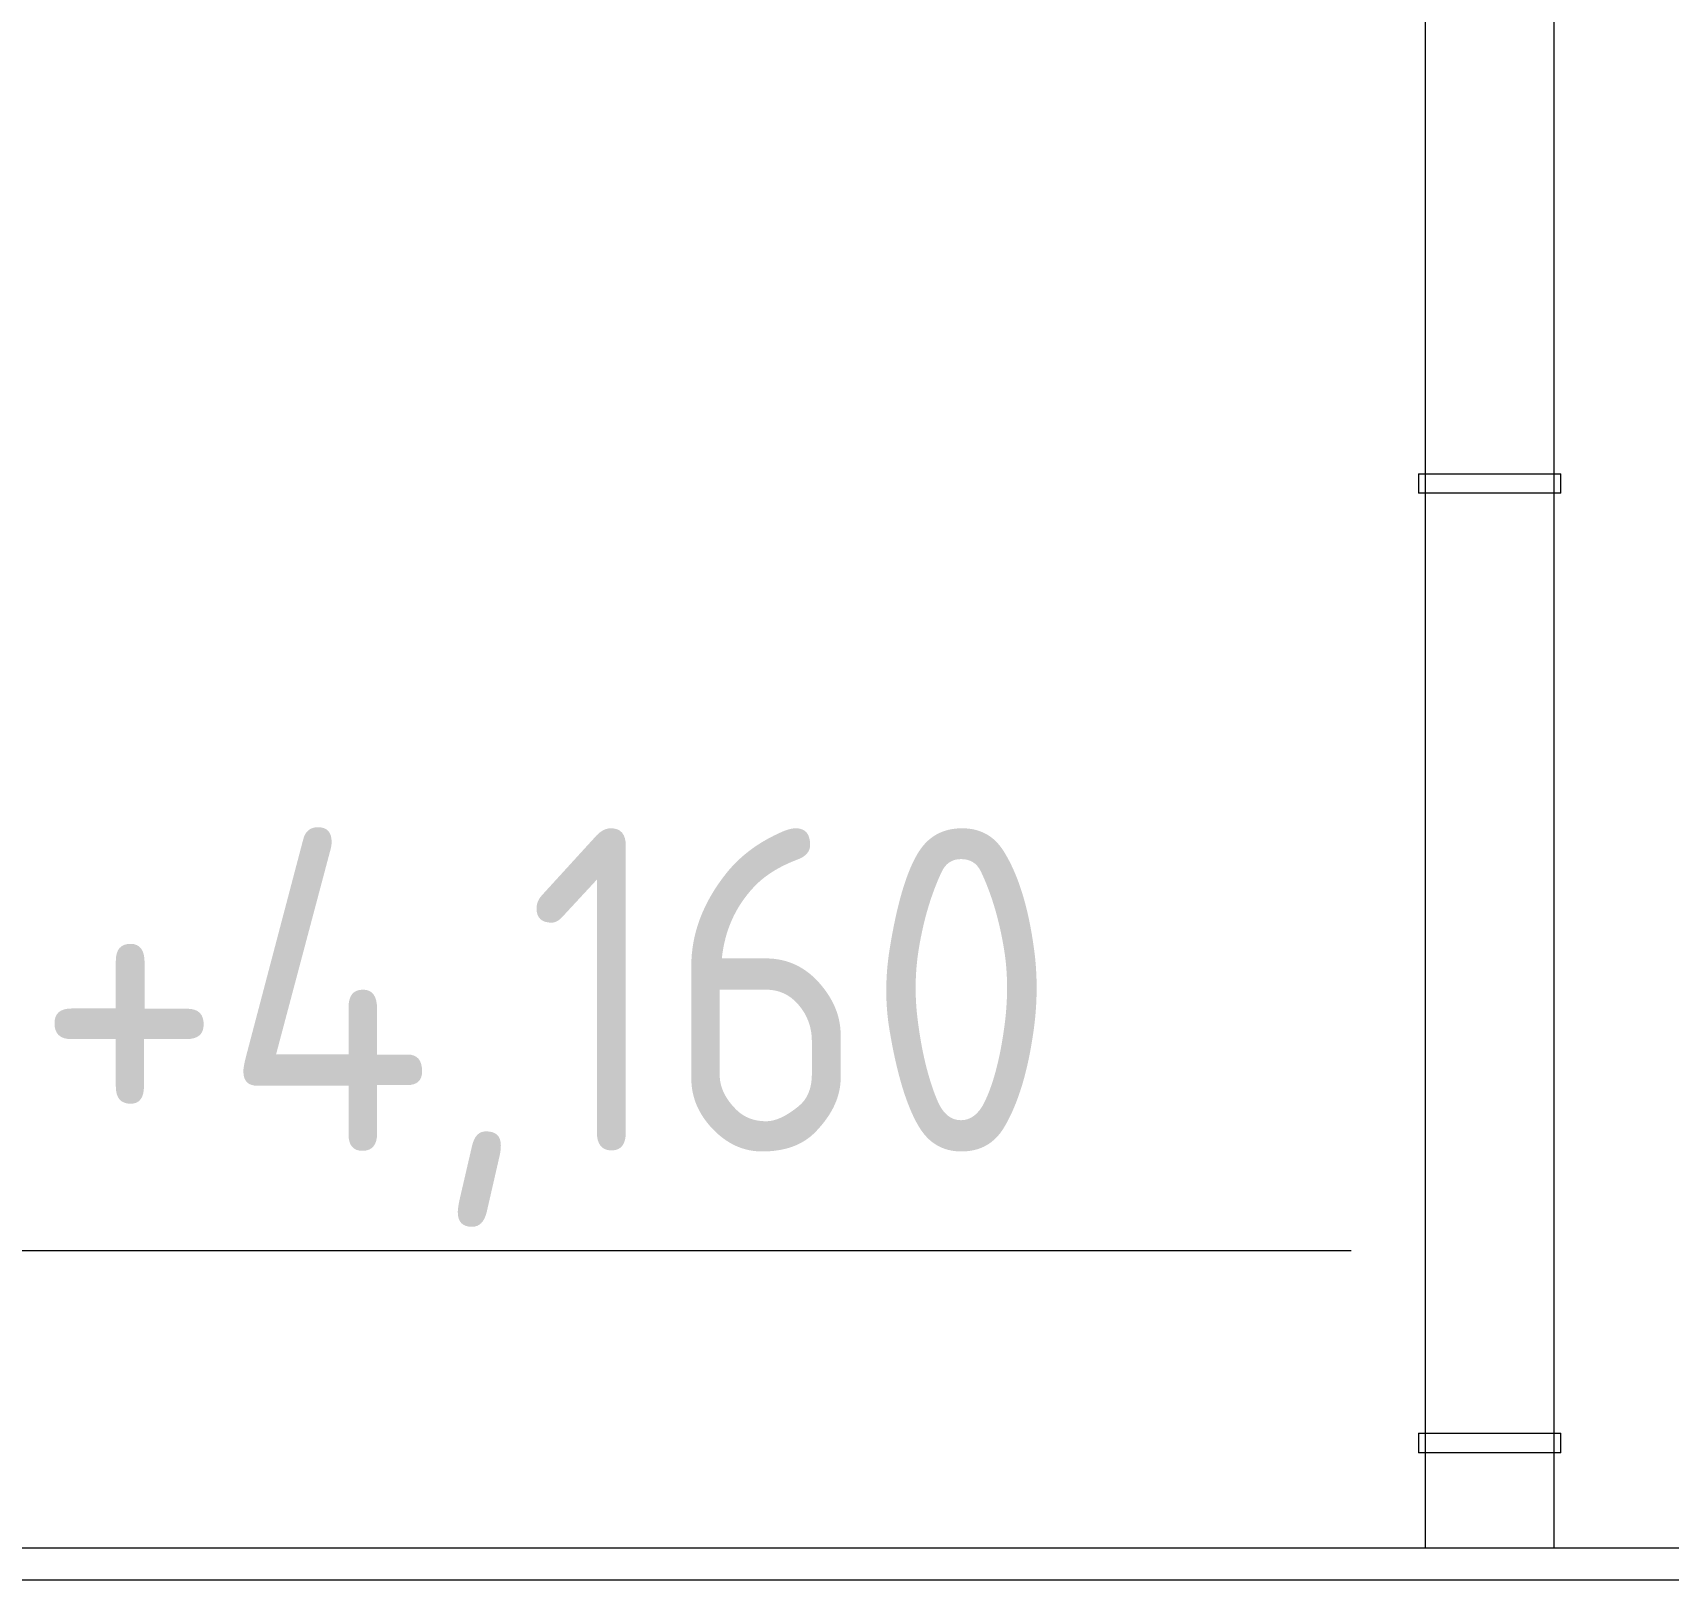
# Model space of a CAD drawing. Header units: millimetres. Extents: x -515342 to 330399, y -224905 to 507333.
# Drawn here: x 259920 to 261185, y 92436 to 93634 of the extents above; entities that cross this region are included whole.
import ezdxf

# ---------------------------------------------------------------- set-up
doc = ezdxf.new("R2010")
doc.units = ezdxf.units.MM
doc.layers.get('0').update_dxf_attribs({"lineweight": 0})
for name, color, linetype, lineweight in [('Аннотация', 7, 'Continuous', 0), ('Обобщенные модели', 7, 'Continuous', 0), ('Ограждение', 7, 'Continuous', 0), ('Отметки', 7, 'Continuous', 0)]:
    doc.layers.add(name, color=color, linetype=linetype, lineweight=lineweight)
doc.styles.add('GOST Common_1', font='', dxfattribs={"width": 0.9, "height": 250})
doc.styles.get('GOST Common_1').set_extended_font_data('GOST Common')

# ---------------------------------------------------------------- blocks, each defined once
blk = doc.blocks.new('ASVP_ОМ_Водосточная труба_На стене - Труба 100-V230-О_АР_П_Разрез 2-2')
at = {"layer": 'Обобщенные модели'}
for p, q in [((-362.5, 12745.7), (-362.5, 4430)), ((-262.5, 4430), (-262.5, 12745.7))]:
    blk.add_line(p, q, dxfattribs=at)
blk = doc.blocks.new('Влж_Водосточная труба_Хомут - Хомут-V231-О_АР_П_Разрез 2-2')
at = {"layer": 'Обобщенные модели'}
for p, q in [((-367.5, 9714.3), (-367.5, 9699.3)), ((-367.5, 9714.3), (-257.5, 9714.3)), ((-257.5, 9699.3), (-257.5, 9714.3)), ((-257.5, 9699.3), (-367.5, 9699.3))]:
    blk.add_line(p, q, dxfattribs=at)
blk = doc.blocks.new('СД_Люблино_Фасады_rvt-2-О_АР_П_Разрез 2-2')
at = {"layer": 'Обобщенные модели', "lineweight": 9}
for name, p in [('ASVP_ОМ_Водосточная труба_На стене - Труба 100-V230-О_АР_П_Разрез 2-2', (0, 0)), ('Влж_Водосточная труба_Хомут - Хомут-V231-О_АР_П_Разрез 2-2', (0, -4453.3)), ('Влж_Водосточная труба_Хомут - Хомут-V231-О_АР_П_Разрез 2-2', (0, -5195.6))]:
    blk.add_blockref(name, p, dxfattribs=at)
blk = doc.blocks.new('Ограждение - Ограждение-9890180-О_АР_П_Разрез 2-2')
at = {"layer": 'Ограждение'}
for p, q in [((-2264.9, 4430), (8370, 4430)), ((7920, 4405), (-2264.9, 4405))]:
    blk.add_line(p, q, dxfattribs=at)
blk = doc.blocks.new('Высотные отметки - Стрелка вверх-5091-О_АР_П_Разрез 2-2')
at = {"layer": 'Аннотация'}
blk.add_line((-16859.5, 13170), (-18159.5, 13170), dxfattribs=at)

msp = doc.modelspace()

# ---------------------------------------------------------------- block references
msp.add_blockref('СД_Люблино_Фасады_rvt-2-О_АР_П_Разрез 2-2', (261359.7107, 88031.3929))
at = {"layer": 'Ограждение'}
msp.add_blockref('Ограждение - Ограждение-9890180-О_АР_П_Разрез 2-2', (261359.7107, 88031.3929), dxfattribs=at)
at = {"layer": 'Отметки', "extrusion": (0, 0, -1)}
msp.add_blockref('Высотные отметки - Стрелка вверх-5091-О_АР_П_Разрез 2-2', (-242780.6024, 79521.3929), dxfattribs=at)

# ---------------------------------------------------------------- texts
at = {"layer": 'Отметки', "insert": (259921.5241, 93018.1), "char_height": 250, "width": 1004.685969, "attachment_point": 1, "line_spacing_factor": 1.022761, "style": 'GOST Common_1'}
msp.add_mtext('+4,160', dxfattribs=at)

doc.saveas('drawing.dxf')
